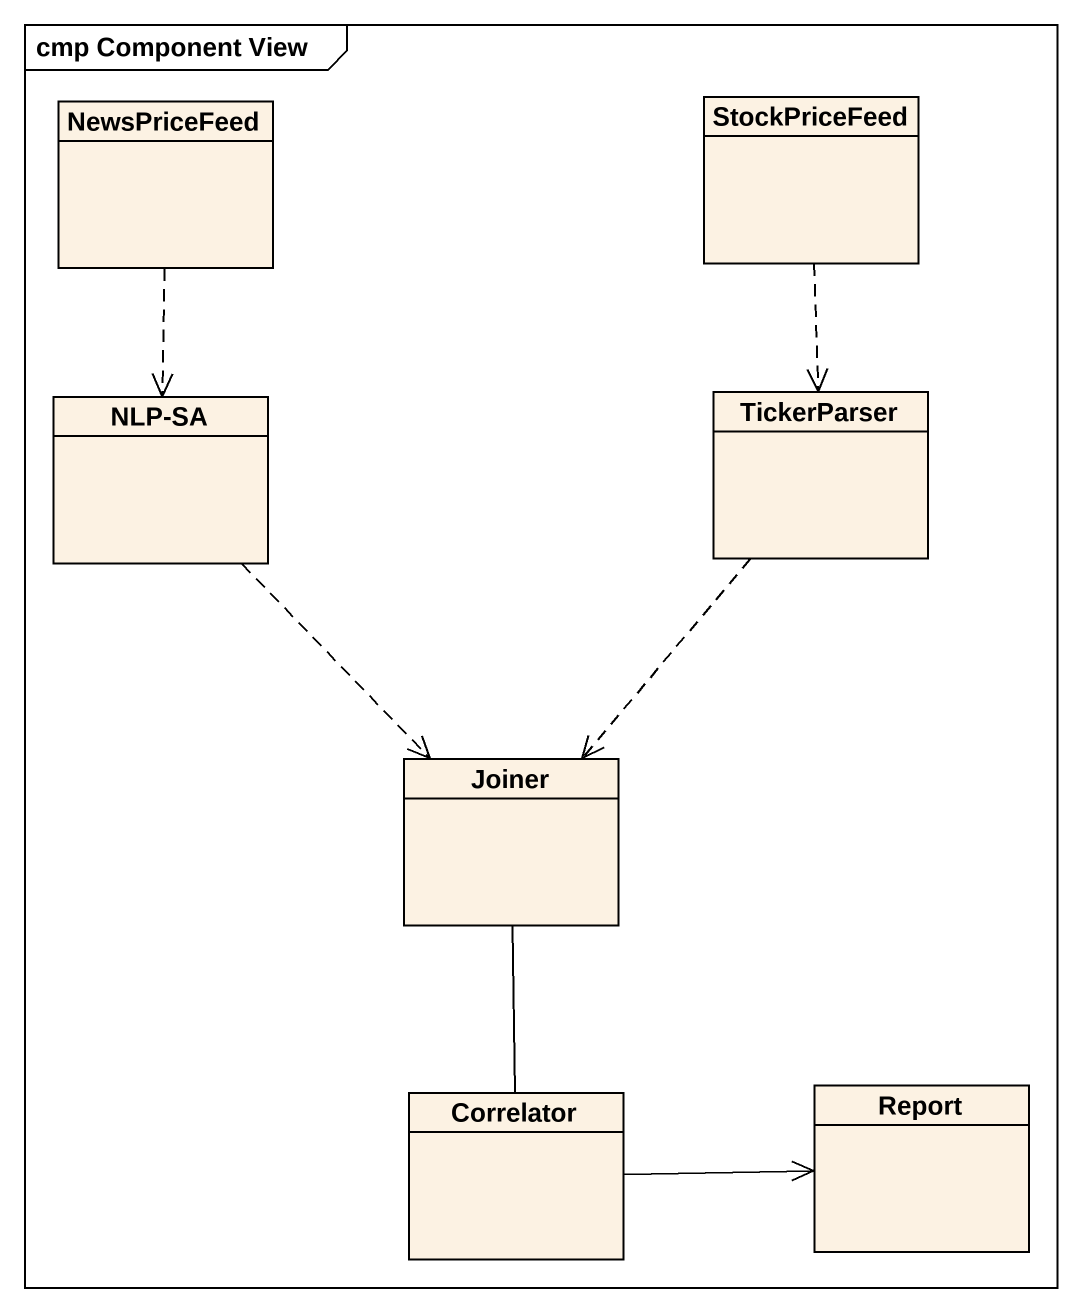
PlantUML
@startuml
mainframe cmp Component View
hide circle
hide empty members
class NewsPriceFeed
class StockPriceFeed
class "NLP-SA" as NLP_SA
class TickerParser
class Joiner
class Correlator
class Report
NewsPriceFeed ..> NLP_SA
StockPriceFeed ..> TickerParser
NLP_SA ..> Joiner
TickerParser ..> Joiner
Joiner -- Correlator
Correlator -right-> Report
@enduml
